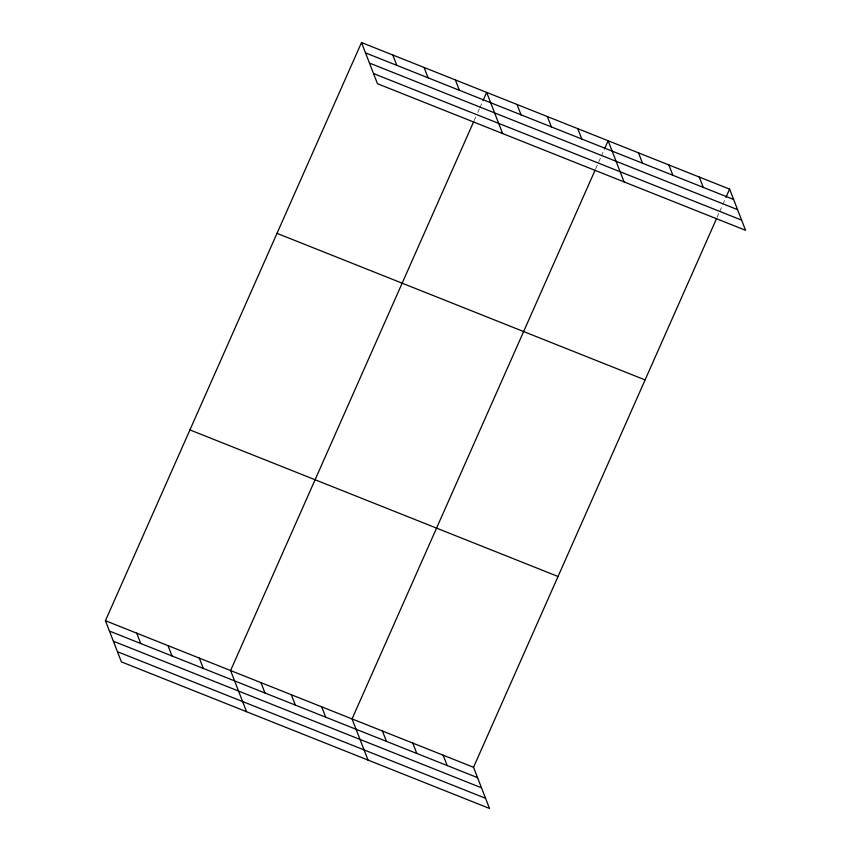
<?xml version="1.0" encoding="UTF-8"?>
<svg xmlns="http://www.w3.org/2000/svg" width="851" height="851" viewBox="0 0 851 851"><rect width="100%" height="100%" fill="white"/><g stroke="black" fill="none" stroke-linecap="round" stroke-linejoin="round"><path stroke-width="0.64" stroke-dasharray="4.25 3.19" d="M474.135 120.651L475.698 117.119M477.794 112.406L479.358 108.875M479.879 107.694L482.485 101.812M595.615 169.019L600.827 157.244M601.349 156.063L603.955 150.18M717.085 217.388L719.169 212.676M719.691 211.505L722.297 205.612M722.818 204.431L725.424 198.549"/><path stroke-width="1.28" d="M716.563 218.569L473.528 767.283L489.495 808.45L121.395 661.876L105.428 620.709L361.505 42.55L729.605 189.124L745.572 230.291L377.472 83.717L361.505 42.55M473.613 121.831L230.589 670.545L246.556 711.713M483.006 100.631L486.655 92.387L502.622 133.554M595.094 170.2L352.059 718.914L368.026 760.081M604.476 148.999L608.125 140.755L624.091 181.923M725.946 197.368L729.605 189.124M365.526 52.9L733.615 199.474M369.462 63.07L737.562 209.644M373.525 73.548L741.625 220.122M277 233.344L645.101 379.918M189.933 429.915L558.033 576.489M105.428 620.709L473.528 767.283M109.449 631.059L477.549 777.644M113.396 641.228L481.485 787.803M117.459 651.706L485.549 798.281M699.235 177.029L703.245 187.39M668.865 164.945L672.886 175.295M638.495 152.85L642.516 163.201M577.765 128.661L581.776 139.021M547.395 116.566L551.405 126.927M517.025 104.482L521.046 114.832M455.37 79.93L459.38 90.28M424.085 67.463L428.096 77.824M392.79 55.007L396.811 65.367M443.158 755.188L447.179 765.549M412.788 743.104L416.809 753.454M382.429 731.009L386.439 741.359M321.689 706.819L325.71 717.18M291.319 694.735L295.34 705.085M260.949 682.64L264.969 692.991M199.294 658.089L203.315 668.439M168.009 645.632L172.03 655.983M136.724 633.165L140.734 643.526"/></g></svg>
